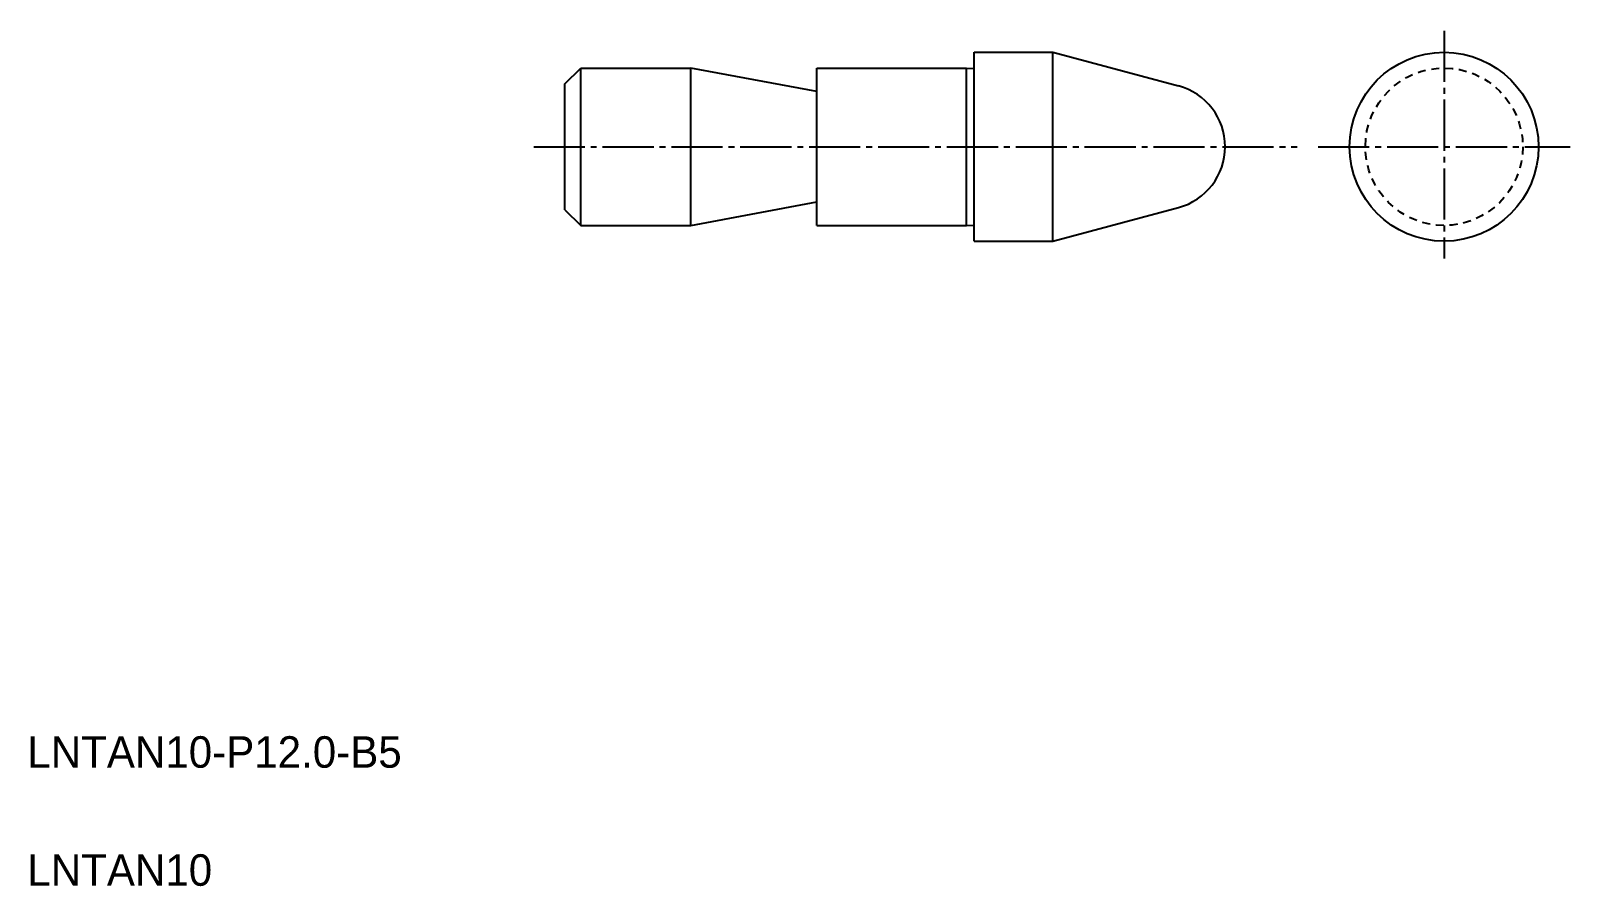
# Model space of a CAD drawing. Extents: x 5.2 to 103, y 5 to 59.3.
import ezdxf

# ---------------------------------------------------------------- set-up
doc = ezdxf.new("R2010")
doc.units = 0
doc.header["$LTSCALE"] = 0.25
doc.linetypes.add('CENTER', pattern=[17.5, 13, -1.5, 1.5, -1.5])
doc.linetypes.add('DASHED', pattern=[3.5, 2, -1.5])
doc.layers.get('0').update_dxf_attribs({"linetype": 'CONTINUOUS'})
doc.layers.add('CENTER', color=1, linetype='CENTER')
doc.styles.get("Standard").update_dxf_attribs({"font": 'txt', "height": 1.6})

msp = doc.modelspace()

# ---------------------------------------------------------------- linework, layer by layer
at = {"linetype": 'CONTINUOUS'}
for p, q in [((65.156, 45.954), (65.156, 57.954)), ((65.156, 57.954), (70.156, 57.954)), ((70.156, 45.954), (70.156, 57.954)), ((70.156, 57.954), (78.128, 55.818)), ((39.156, 55.954), (40.156, 56.954)), ((40.156, 46.954), (40.156, 56.954)), ((40.156, 56.954), (47.156, 56.954)), ((55.156, 55.454), (47.156, 56.954)), ((47.156, 46.954), (47.156, 56.954)), ((55.156, 46.954), (55.156, 56.954)), ((55.156, 56.954), (64.656, 56.954)), ((64.656, 46.954), (64.656, 56.954)), ((39.156, 47.954), (39.156, 55.954)), ((39.156, 47.954), (40.156, 46.954)), ((47.156, 46.954), (55.156, 48.454)), ((70.156, 45.954), (78.128, 48.091)), ((40.156, 46.954), (47.156, 46.954)), ((55.156, 46.954), (64.656, 46.954)), ((65.156, 45.954), (70.156, 45.954))]:
    msp.add_line(p, q, dxfattribs=at)
for p, q in [((64.656, 56.954), (65.156, 56.929)), ((64.656, 46.954), (65.156, 46.979)), ((66.406, 45.954), (66.406, 45.954)), ((67.656, 45.954), (67.656, 45.954))]:
    msp.add_line(p, q)
msp.add_circle((95.002, 51.954), 6, dxfattribs=at)
at = {"color": 3, "linetype": 'DASHED'}
msp.add_circle((95.002, 51.954), 5, dxfattribs=at)
at = {"linetype": 'CONTINUOUS'}
msp.add_arc((77.093, 51.954), 4, 285, 75, dxfattribs=at)
at = {"layer": 'CENTER', "color": 1, "linetype": 'CENTER'}
for p, q in [((95.002, 59.322), (95.002, 44.852)), ((37.168, 51.954), (85.671, 51.954)), ((87.002, 51.954), (103.016, 51.954))]:
    msp.add_line(p, q, dxfattribs=at)

# ---------------------------------------------------------------- texts
for s, p in [('LNTAN10-P12.0-B5', (5, 12.5)), ('LNTAN10', (5, 5))]:
    msp.add_text(s, height=2).set_placement(p)

doc.saveas('drawing.dxf')
